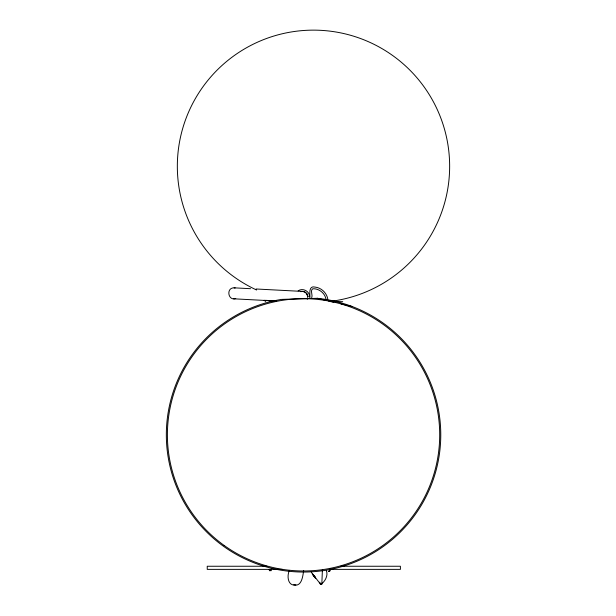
<?xml version="1.0" encoding="UTF-8"?>
<svg xmlns="http://www.w3.org/2000/svg" width="616" height="616" viewBox="0 0 616 616"><rect width="100%" height="100%" fill="white"/><g stroke="black" fill="none" stroke-linecap="round" stroke-linejoin="round"><path stroke-width="0.92" d="M322.407 569.692L321.806 584.561L319.989 583.483L312.605 574.012L315.7 578.447L313.713 575.768L315.2 577.146L313.013 575.275L311.234 571.74M307.6 295.488L307.792 296.904L306.645 293.547L304.966 292.107L302.856 291.437L256.133 288.989M271.086 568.968L270.948 570.847L269.13 569.777M329.922 568.66L329.722 571.479L328.767 571.186M311.696 297.774C313.013 295.226 309.848 290.151 312.828 288.758C319.173 288.427 325.171 293.332 326.095 299.615M307.284 299.284L307.284 298.075M309.933 297.582C310.002 293.755 308.454 285.277 315.115 287.095C321.46 287.811 326.873 293.031 327.835 299.338M289.474 570.331C286.679 575.652 287.718 586.586 295.88 584.892M303.642 570.501C302.895 575.721 301.832 587.248 293.716 584.807M271.433 569.869L269.538 570.786L269.161 569.238M330.199 570.501L328.305 571.425M298.129 290.875C302.679 287.487 309.825 291.237 309.625 296.904M235.736 298.575C227.966 301.209 225.895 287.641 234.095 287.834M300.654 291.661L302.856 291.437M300.854 291.53C304.242 290.552 307.931 293.378 307.861 296.904M317.24 298.298L281.435 299.407A137.222 137.222 0 0 0 190.159 512.112A137.222 137.222 0 0 0 421.506 504.943A137.222 137.222 0 0 0 317.24 298.298L326.388 300.454M265.072 301.655L265.75 301.655M330.546 301.655L342.742 301.655M266.82 566.25L207.238 566.25L207.238 569.369L282.197 569.369M340.817 566.25L400.4 566.25L400.4 569.369L330.245 569.369M264.51 300.423L273.981 300.916M250.52 288.696L234.111 287.834L235.212 287.949M233.533 298.798L276.638 301.055M263.964 300.339L274.497 300.916M265.611 300.323L273.966 300.824M333.726 302.179L328.213 300.877L335.605 300.639A136.159 136.159 0 0 0 433.71 102.371A136.159 136.159 0 0 0 214.476 72.834A136.159 136.159 0 0 0 256.618 290.005M341.079 303.904L352.106 306.499M306.645 293.547L307.053 294.155M326.295 570.585C328.551 575.46 324.778 582.312 320.397 584.499L319.835 582.174M307.615 295.534L307.792 296.904M224.185 545.468A136.159 136.159 0 0 0 439.039 448.248A136.159 136.159 0 0 0 247.416 310.787A136.159 136.159 0 0 0 224.185 545.468"/></g></svg>
